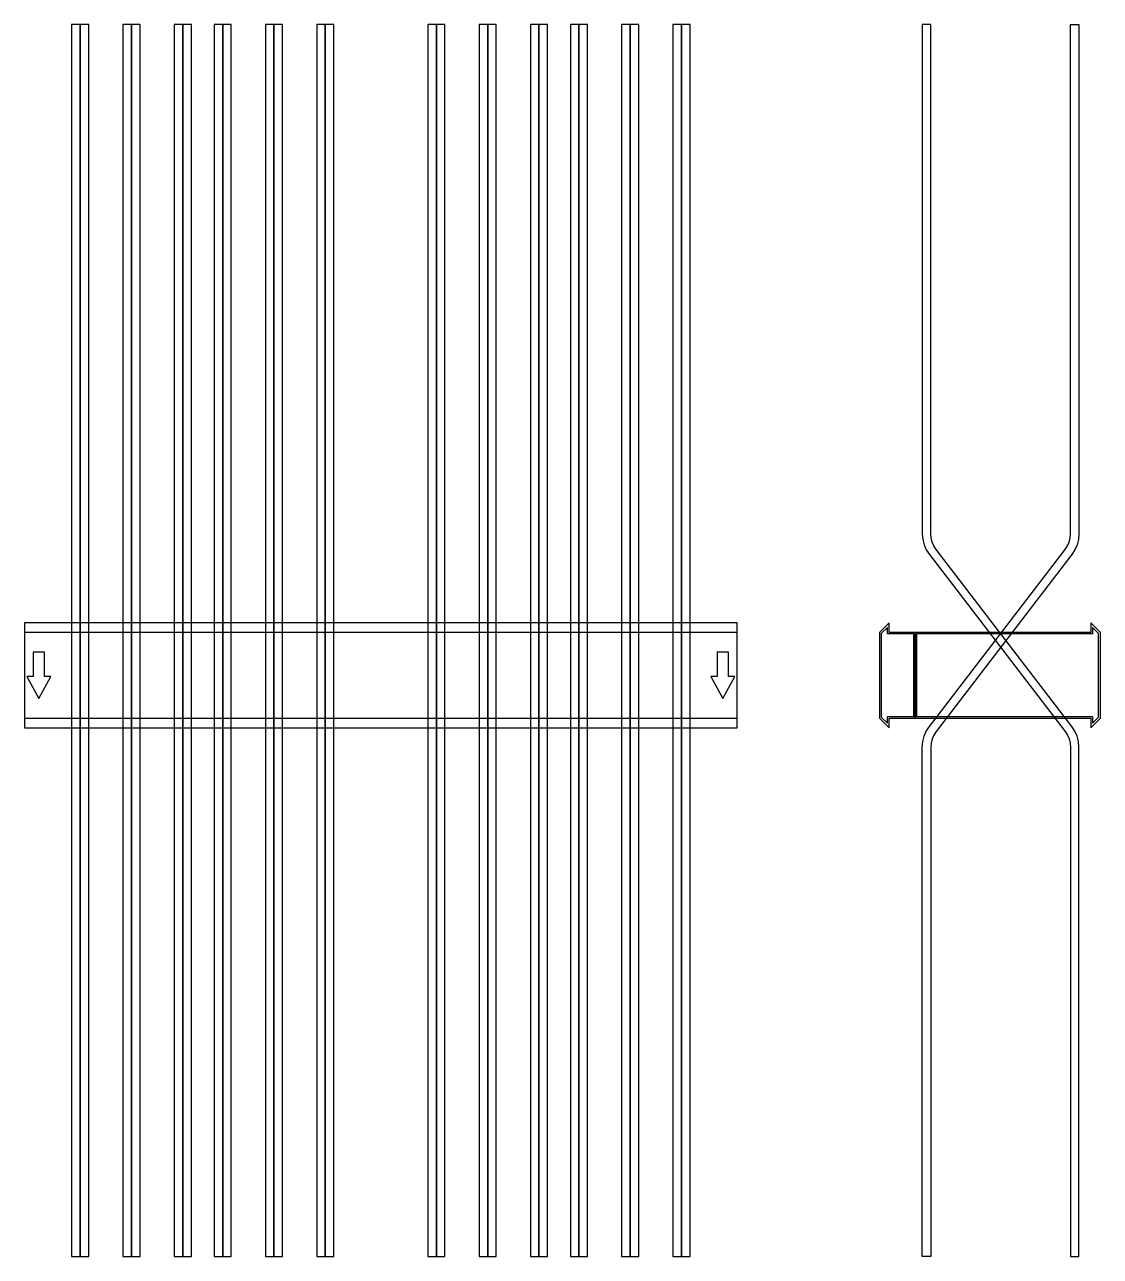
# Model space of a CAD drawing. Extents: x 0 to 1510, y -815 to 913.
import ezdxf

# ---------------------------------------------------------------- set-up
doc = ezdxf.new("R2010")
doc.units = 0
doc.layers.add('Halfen', color=7, linetype='CONTINUOUS')

msp = doc.modelspace()

# ---------------------------------------------------------------- linework, layer by layer
at = {"layer": 'Halfen', "color": 7}
for points in [[(78, -815.455), (78, 913.129), (66, 913.129), (66, -815.455)], [(90, -815.455), (90, 913.129), (78, 913.129), (78, -815.455)], [(150, -815.455), (150, 913.129), (138, 913.129), (138, -815.455)], [(162, -815.455), (162, 913.129), (150, 913.129), (150, -815.455)], [(222, -815.455), (222, 913.129), (210, 913.129), (210, -815.455)], [(234, -815.455), (234, 913.129), (222, 913.129), (222, -815.455)], [(278, -815.455), (278, 913.129), (266, 913.129), (266, -815.455)], [(290, -815.455), (290, 913.129), (278, 913.129), (278, -815.455)], [(350, -815.455), (350, 913.129), (338, 913.129), (338, -815.455)], [(362, -815.455), (362, 913.129), (350, 913.129), (350, -815.455)], [(422, -815.455), (422, 913.129), (410, 913.129), (410, -815.455)], [(434, -815.455), (434, 913.129), (422, 913.129), (422, -815.455)], [(578, -815.455), (578, 913.129), (566, 913.129), (566, -815.455)], [(590, -815.455), (590, 913.129), (578, 913.129), (578, -815.455)], [(650, -815.455), (650, 913.129), (638, 913.129), (638, -815.455)], [(662, -815.455), (662, 913.129), (650, 913.129), (650, -815.455)], [(722, -815.455), (722, 913.129), (710, 913.129), (710, -815.455)], [(734, -815.455), (734, 913.129), (722, 913.129), (722, -815.455)], [(778, -815.455), (778, 913.129), (766, 913.129), (766, -815.455)], [(790, -815.455), (790, 913.129), (778, 913.129), (778, -815.455)], [(850, -815.455), (850, 913.129), (838, 913.129), (838, -815.455)], [(862, -815.455), (862, 913.129), (850, 913.129), (850, -815.455)], [(922, -815.455), (922, 913.129), (910, 913.129), (910, -815.455)], [(934, -815.455), (934, 913.129), (922, 913.129), (922, -815.455)], [(1480, -815.455), (1480, -100.956), (1479.359, -93.137), (1477.453, -85.527), (1474.332, -78.329), (1470.081, -71.735), (1279.439, 176.714), (1276.251, 181.659), (1273.911, 187.057), (1272.481, 192.765), (1272, 198.629), (1272, 252.129), (1272, 913.129), (1260, 913.129), (1260, 252.129), (1260, 198.629), (1260.641, 190.81), (1262.547, 183.2), (1265.668, 176.002), (1269.919, 169.409), (1460.561, -79.04), (1463.749, -83.986), (1466.089, -89.384), (1467.519, -95.092), (1468, -100.956), (1468, -815.455)], [(1260, -815.455), (1260, -100.956), (1260.641, -93.137), (1262.547, -85.527), (1265.668, -78.329), (1269.919, -71.735), (1460.561, 176.714), (1463.749, 181.659), (1466.089, 187.057), (1467.519, 192.765), (1468, 198.629), (1468, 252.129), (1468, 913.129), (1480, 913.129), (1480, 252.129), (1480, 198.629), (1479.359, 190.81), (1477.453, 183.2), (1474.332, 176.002), (1470.081, 169.409), (1279.439, -79.04), (1276.251, -83.986), (1273.911, -89.384), (1272.481, -95.092), (1272, -100.956), (1272, -815.455)], [(0, -73.5), (1000, -73.5), (1000, 73.5), (0, 73.5)], [(1250, -60), (1250, 60), (1213.5, 60), (1213.5, 73.5), (1200, 60), (1200, -60), (1213.5, -73.5), (1213.5, -60)], [(1510, -60), (1510, 60), (1496.5, 73.5), (1496.5, 60), (1250, 60), (1250, -60), (1496.5, -60), (1496.5, -73.5)], [(0, -60), (1000, -60), (1000, 60), (0, 60)], [(1248, -58), (1248, 58), (1211, 58), (1211, 67.25), (1202.5, 58.75), (1202.5, -58.75), (1211, -67.25), (1211, -58)], [(1507.5, -58.75), (1507.5, 58.75), (1499, 67.25), (1499, 58), (1252, 58), (1252, -58), (1499, -58), (1499, -67.25)], [(20, -32.5), (37, -1.5), (28, -1.5), (28, 32.5), (12, 32.5), (12, -1.5), (3, -1.5)], [(980, -32.5), (997, -1.5), (988, -1.5), (988, 32.5), (972, 32.5), (972, -1.5), (963, -1.5)]]:
    msp.add_lwpolyline(points, close=True, dxfattribs=at)

doc.saveas('drawing.dxf')
